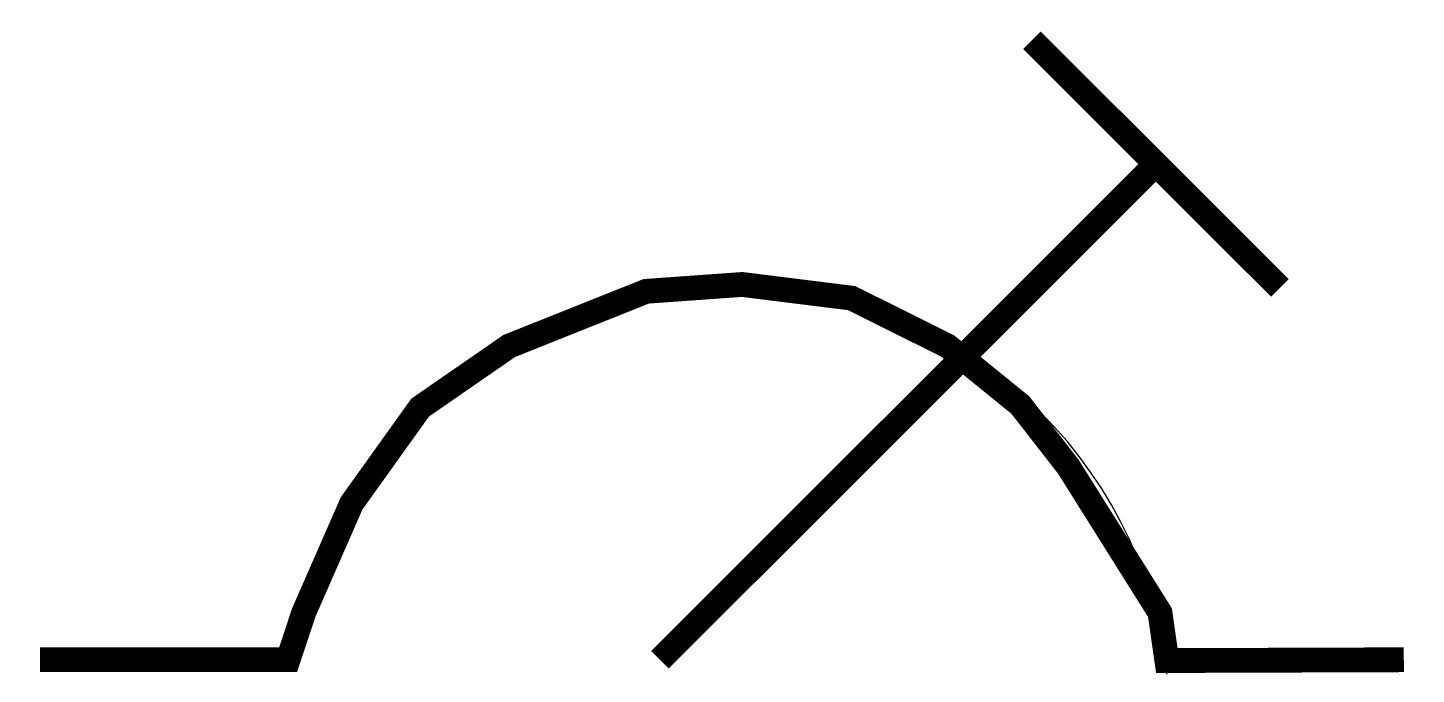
# Model space of a CAD drawing. Extents: x 4.95 to 10.55, y 2.94 to 5.55.
import ezdxf

# ---------------------------------------------------------------- set-up
doc = ezdxf.new("R2010")
doc.units = 0
doc.header["$MEASUREMENT"] = 0
doc.layers.get('0').update_dxf_attribs({"linetype": 'CONTINUOUS'})

msp = doc.modelspace()

# ---------------------------------------------------------------- linework, layer by layer
at = {"const_width": 0.1}
for points in [[(9, 5.5), (10, 4.5)], [(7.5, 3), (9.5, 5)], [(5, 3), (6, 3), (6.0629, 3.1899), (6.2563, 3.6313), (6.5326, 4.0175), (6.8917, 4.2659), (7.4443, 4.4866), (7.8311, 4.5142), (8.2732, 4.459), (8.66, 4.2659), (8.9532, 4.0277), (9.1466, 3.7794), (9.1466, 3.7794), (9.5165, 3.1899), (9.5441, 2.9967), (10.5, 3)]]:
    msp.add_lwpolyline(points, dxfattribs=at)
msp.add_arc((7.784, 2.7435), 1.7712, 6.419, 170.8784)

doc.saveas('drawing.dxf')
